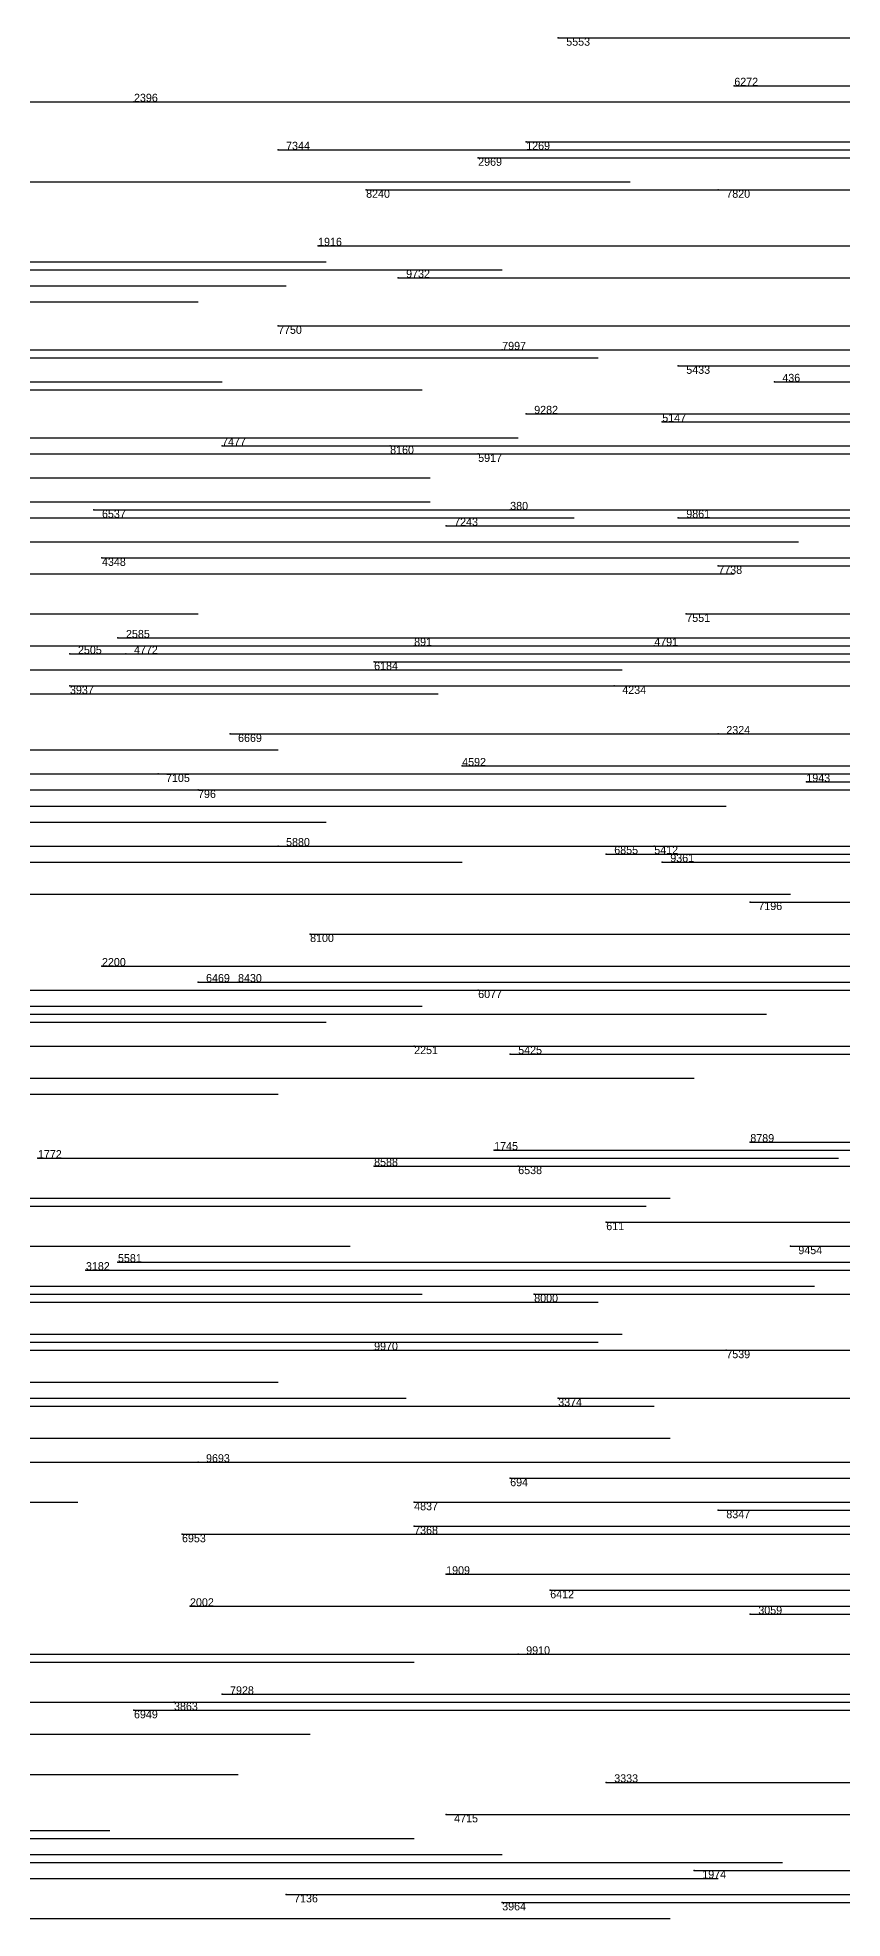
# Model space of a CAD drawing. Extents: x 0 to 1.1, y 0 to 1.
# Drawn here: x 0.811 to 0.9115, y 0.264 to 0.499 of the extents above; entities that cross this region are included whole.
import ezdxf

# ---------------------------------------------------------------- set-up
doc = ezdxf.new("R2010")
doc.units = 0
for name, color, linetype in [('Normals', 1, 'CONTINUOUS'), ('Source_points', 5, 'CONTINUOUS'), ('Text', 3, 'CONTINUOUS')]:
    doc.layers.add(name, color=color, linetype=linetype)

msp = doc.modelspace()

# ---------------------------------------------------------------- linework, layer by layer
at = {"layer": 'Normals', "color": 1}
for p, q in [((0.876, 0.499), (0.976, 0.499)), ((0.898, 0.493, 1), (0.998, 0.493, 1)), ((0.758, 0.491, 1), (0.858, 0.491, 1)), ((0.823, 0.491), (0.922, 0.491)), ((0.841, 0.485, 1), (0.941, 0.485, 1)), ((0.872, 0.486, 1), (0.972, 0.486, 1)), ((0.866, 0.484), (0.966, 0.484)), ((0.785, 0.481), (0.885, 0.481)), ((0.852, 0.48, 1), (0.952, 0.48, 1)), ((0.896, 0.48, 1), (0.996, 0.48, 1)), ((0.846, 0.473, 1), (0.946, 0.473, 1)), ((0.747, 0.471), (0.847, 0.471)), ((0.742, 0.468, 1), (0.842, 0.468, 1)), ((0.769, 0.47, 1), (0.869, 0.47, 1)), ((0.856, 0.469), (0.956, 0.469)), ((0.731, 0.466, 1), (0.831, 0.466, 1)), ((0.841, 0.463), (0.941, 0.463)), ((0.781, 0.459), (0.881, 0.459)), ((0.804, 0.46), (0.904, 0.46)), ((0.869, 0.46, 1), (0.969, 0.46, 1)), ((0.734, 0.456), (0.834, 0.456)), ((0.891, 0.458, 1), (0.991, 0.458, 1)), ((0.903, 0.456), (1.004, 0.456)), ((0.759, 0.455), (0.859, 0.455)), ((0.872, 0.452, 1), (0.972, 0.452, 1)), ((0.771, 0.449), (0.871, 0.449)), ((0.889, 0.451), (0.989, 0.451)), ((0.779, 0.447, 1), (0.879, 0.447, 1)), ((0.834, 0.448), (0.934, 0.448)), ((0.855, 0.448), (0.955, 0.448)), ((0.866, 0.447, 1), (0.966, 0.447, 1)), ((0.76, 0.444, 1), (0.86, 0.444, 1)), ((0.76, 0.441), (0.86, 0.441)), ((0.818, 0.44, 1), (0.918, 0.44, 1)), ((0.87, 0.44), (0.97, 0.44)), ((0.738, 0.439, 1), (0.838, 0.439, 1)), ((0.778, 0.439, 1), (0.878, 0.439, 1)), ((0.862, 0.438, 1), (0.962, 0.438, 1)), ((0.891, 0.439, 1), (0.991, 0.439, 1)), ((0.806, 0.436), (0.906, 0.436)), ((0.819, 0.434), (0.919, 0.434)), ((0.896, 0.433), (0.996, 0.433)), ((0.798, 0.432), (0.898, 0.432)), ((0.731, 0.427), (0.831, 0.427)), ((0.892, 0.427, 1), (0.992, 0.427, 1)), ((0.821, 0.424), (0.921, 0.424)), ((0.763, 0.423, 1), (0.863, 0.423, 1)), ((0.815, 0.422), (0.915, 0.422)), ((0.822, 0.422), (0.922, 0.422)), ((0.853, 0.421), (0.953, 0.421)), ((0.858, 0.423), (0.958, 0.423)), ((0.888, 0.423), (0.988, 0.423)), ((0.784, 0.42), (0.884, 0.42)), ((0.718, 0.417), (0.818, 0.417)), ((0.761, 0.417, 1), (0.861, 0.417, 1)), ((0.815, 0.418), (0.915, 0.418)), ((0.883, 0.418, 1), (0.983, 0.418, 1)), ((0.835, 0.412), (0.935, 0.412)), ((0.896, 0.412), (0.996, 0.412)), ((0.72, 0.41, 1), (0.82, 0.41, 1)), ((0.741, 0.41), (0.841, 0.41)), ((0.801, 0.407), (0.901, 0.407)), ((0.826, 0.407), (0.926, 0.407)), ((0.864, 0.408), (0.964, 0.408)), ((0.765, 0.405, 1), (0.865, 0.405, 1)), ((0.831, 0.405), (0.93, 0.405)), ((0.907, 0.406, 1), (1.007, 0.406, 1)), ((0.797, 0.403, 1), (0.897, 0.403, 1)), ((0.747, 0.401), (0.847, 0.401)), ((0.73, 0.398, 1), (0.83, 0.398, 1)), ((0.798, 0.398, 1), (0.898, 0.398, 1)), ((0.805, 0.398), (0.905, 0.398)), ((0.841, 0.398), (0.941, 0.398)), ((0.888, 0.398, 1), (0.988, 0.398, 1)), ((0.764, 0.396, 1), (0.864, 0.396, 1)), ((0.882, 0.397), (0.982, 0.397)), ((0.889, 0.396), (0.989, 0.396)), ((0.805, 0.392), (0.905, 0.392)), ((0.9, 0.391, 1), (1, 0.391, 1)), ((0.845, 0.387), (0.945, 0.387)), ((0.819, 0.383), (0.919, 0.383)), ((0.831, 0.381), (0.931, 0.381)), ((0.836, 0.381, 1), (0.935, 0.381, 1)), ((0.808, 0.38), (0.908, 0.38)), ((0.866, 0.38), (0.966, 0.38)), ((0.759, 0.378), (0.859, 0.378)), ((0.802, 0.377), (0.902, 0.377)), ((0.747, 0.376, 1), (0.847, 0.376, 1)), ((0.787, 0.373, 1), (0.887, 0.373, 1)), ((0.858, 0.373, 1), (0.958, 0.373, 1)), ((0.87, 0.372, 1), (0.97, 0.372, 1)), ((0.793, 0.369, 1), (0.893, 0.369, 1)), ((0.741, 0.367), (0.841, 0.367)), ((0.868, 0.36, 1), (0.968, 0.36, 1)), ((0.9, 0.361, 1), (1, 0.361, 1)), ((0.811, 0.359), (0.911, 0.359)), ((0.853, 0.358, 1), (0.953, 0.358, 1)), ((0.871, 0.358, 1), (0.971, 0.358, 1)), ((0.787, 0.353), (0.887, 0.353)), ((0.79, 0.354, 1), (0.89, 0.354, 1)), ((0.882, 0.351), (0.982, 0.351)), ((0.75, 0.348), (0.85, 0.348)), ((0.905, 0.348, 1), (1.005, 0.348, 1)), ((0.821, 0.346, 1), (0.92, 0.346, 1)), ((0.817, 0.345, 1), (0.916, 0.345, 1)), ((0.742, 0.342, 1), (0.842, 0.342, 1)), ((0.759, 0.342), (0.859, 0.342)), ((0.781, 0.341, 1), (0.881, 0.341, 1)), ((0.808, 0.343, 1), (0.908, 0.343, 1)), ((0.873, 0.342), (0.973, 0.342)), ((0.784, 0.337), (0.884, 0.337)), ((0.758, 0.335), (0.858, 0.335)), ((0.776, 0.335), (0.876, 0.335)), ((0.781, 0.336, 1), (0.881, 0.336, 1)), ((0.792, 0.335, 1), (0.892, 0.335, 1)), ((0.853, 0.335, 1), (0.953, 0.335, 1)), ((0.897, 0.335), (0.997, 0.335)), ((0.727, 0.331, 1), (0.827, 0.331, 1)), ((0.741, 0.331, 1), (0.841, 0.331, 1)), ((0.731, 0.329), (0.831, 0.329)), ((0.757, 0.329, 1), (0.857, 0.329, 1)), ((0.788, 0.328, 1), (0.888, 0.328, 1)), ((0.876, 0.329, 1), (0.976, 0.329, 1)), ((0.79, 0.324, 1), (0.89, 0.324, 1)), ((0.759, 0.321, 1), (0.859, 0.321, 1)), ((0.831, 0.321), (0.931, 0.321)), ((0.87, 0.319), (0.97, 0.319)), ((0.716, 0.316), (0.816, 0.316)), ((0.858, 0.316), (0.958, 0.316)), ((0.896, 0.315), (0.996, 0.315)), ((0.858, 0.313), (0.958, 0.313)), ((0.829, 0.312, 1), (0.929, 0.312, 1)), ((0.862, 0.307), (0.962, 0.307)), ((0.875, 0.305, 1), (0.975, 0.305, 1)), ((0.83, 0.303, 1), (0.93, 0.303, 1)), ((0.9, 0.302, 1), (1, 0.302, 1)), ((0.78, 0.297), (0.88, 0.297)), ((0.871, 0.297, 1), (0.971, 0.297, 1)), ((0.722, 0.296), (0.822, 0.296)), ((0.758, 0.296, 1), (0.858, 0.296, 1)), ((0.834, 0.292), (0.934, 0.292)), ((0.785, 0.291), (0.885, 0.291)), ((0.823, 0.29, 1), (0.923, 0.29, 1)), ((0.828, 0.291), (0.928, 0.291)), ((0.745, 0.287), (0.845, 0.287)), ((0.736, 0.282), (0.836, 0.282)), ((0.882, 0.281), (0.982, 0.281)), ((0.72, 0.275), (0.82, 0.275)), ((0.862, 0.277), (0.962, 0.277)), ((0.758, 0.274), (0.858, 0.274)), ((0.769, 0.272), (0.869, 0.272)), ((0.804, 0.271), (0.904, 0.271)), ((0.764, 0.269), (0.864, 0.269)), ((0.772, 0.269), (0.872, 0.269)), ((0.796, 0.269), (0.896, 0.269)), ((0.893, 0.27, 1), (0.993, 0.27, 1)), ((0.842, 0.267, 1), (0.942, 0.267, 1)), ((0.869, 0.266), (0.969, 0.266)), ((0.79, 0.264), (0.89, 0.264))]:
    msp.add_line(p, q, dxfattribs=at)
at = {"layer": 'Source_points', "color": 5}
for p in [(0.876, 0.499), (0.898, 0.493, 1), (0.823, 0.491), (0.841, 0.485, 1), (0.872, 0.486, 1), (0.866, 0.484), (0.852, 0.48, 1), (0.896, 0.48, 1), (0.846, 0.473, 1), (0.856, 0.469), (0.841, 0.463), (0.869, 0.46, 1), (0.891, 0.458, 1), (0.903, 0.456), (0.872, 0.452, 1), (0.889, 0.451), (0.834, 0.448), (0.855, 0.448), (0.866, 0.447, 1), (0.818, 0.44, 1), (0.87, 0.44), (0.862, 0.438, 1), (0.891, 0.439, 1), (0.819, 0.434), (0.896, 0.433), (0.892, 0.427, 1), (0.821, 0.424), (0.815, 0.422), (0.822, 0.422), (0.853, 0.421), (0.858, 0.423), (0.888, 0.423), (0.815, 0.418), (0.883, 0.418, 1), (0.835, 0.412), (0.896, 0.412), (0.826, 0.407), (0.864, 0.408), (0.831, 0.405), (0.907, 0.406, 1), (0.841, 0.398), (0.888, 0.398, 1), (0.882, 0.397), (0.889, 0.396), (0.9, 0.391, 1), (0.845, 0.387), (0.819, 0.383), (0.831, 0.381), (0.836, 0.381, 1), (0.866, 0.38), (0.858, 0.373, 1), (0.87, 0.372, 1), (0.868, 0.36, 1), (0.9, 0.361, 1), (0.811, 0.359), (0.853, 0.358, 1), (0.871, 0.358, 1), (0.882, 0.351), (0.905, 0.348, 1), (0.821, 0.346, 1), (0.817, 0.345, 1), (0.873, 0.342), (0.853, 0.335, 1), (0.897, 0.335), (0.876, 0.329, 1), (0.831, 0.321), (0.87, 0.319), (0.858, 0.316), (0.896, 0.315), (0.858, 0.313), (0.829, 0.312, 1), (0.862, 0.307), (0.875, 0.305, 1), (0.83, 0.303, 1), (0.9, 0.302, 1), (0.871, 0.297, 1), (0.834, 0.292), (0.823, 0.29, 1), (0.828, 0.291), (0.882, 0.281), (0.862, 0.277), (0.893, 0.27, 1), (0.842, 0.267, 1), (0.869, 0.266)]:
    msp.add_point(p, dxfattribs=at)

# ---------------------------------------------------------------- texts
at = {"layer": 'Text', "color": 3}
for s, p in [('5553', (0.877, 0.498)), ('6272', (0.898, 0.493, 1)), ('2396', (0.823, 0.491)), ('7344', (0.842, 0.485, 1)), ('1269', (0.872, 0.485, 1)), ('2969', (0.866, 0.483)), ('8240', (0.852, 0.479, 1)), ('7820', (0.897, 0.479, 1)), ('1916', (0.846, 0.473, 1)), ('9732', (0.857, 0.469)), ('7750', (0.841, 0.462)), ('7997', (0.869, 0.46, 1)), ('5433', (0.892, 0.457, 1)), ('436', (0.904, 0.456)), ('9282', (0.873, 0.452, 1)), ('5147', (0.889, 0.451)), ('7477', (0.834, 0.448)), ('8160', (0.855, 0.447)), ('5917', (0.866, 0.446, 1)), ('6537', (0.819, 0.439, 1)), ('380', (0.87, 0.44)), ('9861', (0.892, 0.439, 1)), ('7243', (0.863, 0.438, 1)), ('4348', (0.819, 0.433)), ('7738', (0.896, 0.432)), ('7551', (0.892, 0.426, 1)), ('2585', (0.822, 0.424)), ('891', (0.858, 0.423)), ('4791', (0.888, 0.423)), ('2505', (0.816, 0.422)), ('4772', (0.823, 0.422)), ('6184', (0.853, 0.42)), ('3937', (0.815, 0.417)), ('4234', (0.884, 0.417, 1)), ('6669', (0.836, 0.411)), ('2324', (0.897, 0.412)), ('4592', (0.864, 0.408)), ('7105', (0.827, 0.406)), ('1943', (0.907, 0.406, 1)), ('796', (0.831, 0.404)), ('5880', (0.842, 0.398)), ('6855', (0.883, 0.397)), ('5412', (0.888, 0.397, 1)), ('9361', (0.89, 0.396)), ('7196', (0.901, 0.39, 1)), ('8100', (0.845, 0.386)), ('2200', (0.819, 0.383)), ('6469', (0.832, 0.381)), ('8430', (0.836, 0.381, 1)), ('6077', (0.866, 0.379)), ('2251', (0.858, 0.372, 1)), ('5425', (0.871, 0.372, 1)), ('8789', (0.9, 0.361, 1)), ('1772', (0.811, 0.359)), ('1745', (0.868, 0.36, 1)), ('8588', (0.853, 0.358, 1)), ('6538', (0.871, 0.357, 1)), ('611', (0.882, 0.35)), ('9454', (0.906, 0.347, 1)), ('3182', (0.817, 0.345, 1)), ('5581', (0.821, 0.346, 1)), ('8000', (0.873, 0.341)), ('9970', (0.853, 0.335, 1)), ('7539', (0.897, 0.334)), ('3374', (0.876, 0.328, 1)), ('9693', (0.832, 0.321)), ('694', (0.87, 0.318)), ('4837', (0.858, 0.315)), ('8347', (0.897, 0.314)), ('7368', (0.858, 0.312)), ('6953', (0.829, 0.311, 1)), ('1909', (0.862, 0.307)), ('2002', (0.83, 0.303, 1)), ('6412', (0.875, 0.304, 1)), ('3059', (0.901, 0.302, 1)), ('9910', (0.872, 0.297, 1)), ('7928', (0.835, 0.292)), ('6949', (0.823, 0.289, 1)), ('3863', (0.828, 0.29)), ('3333', (0.883, 0.281)), ('4715', (0.863, 0.276)), ('1974', (0.894, 0.269, 1)), ('7136', (0.843, 0.266, 1)), ('3964', (0.869, 0.265))]:
    msp.add_text(s, height=0.001, dxfattribs=at).set_placement(p)

doc.saveas('drawing.dxf')
